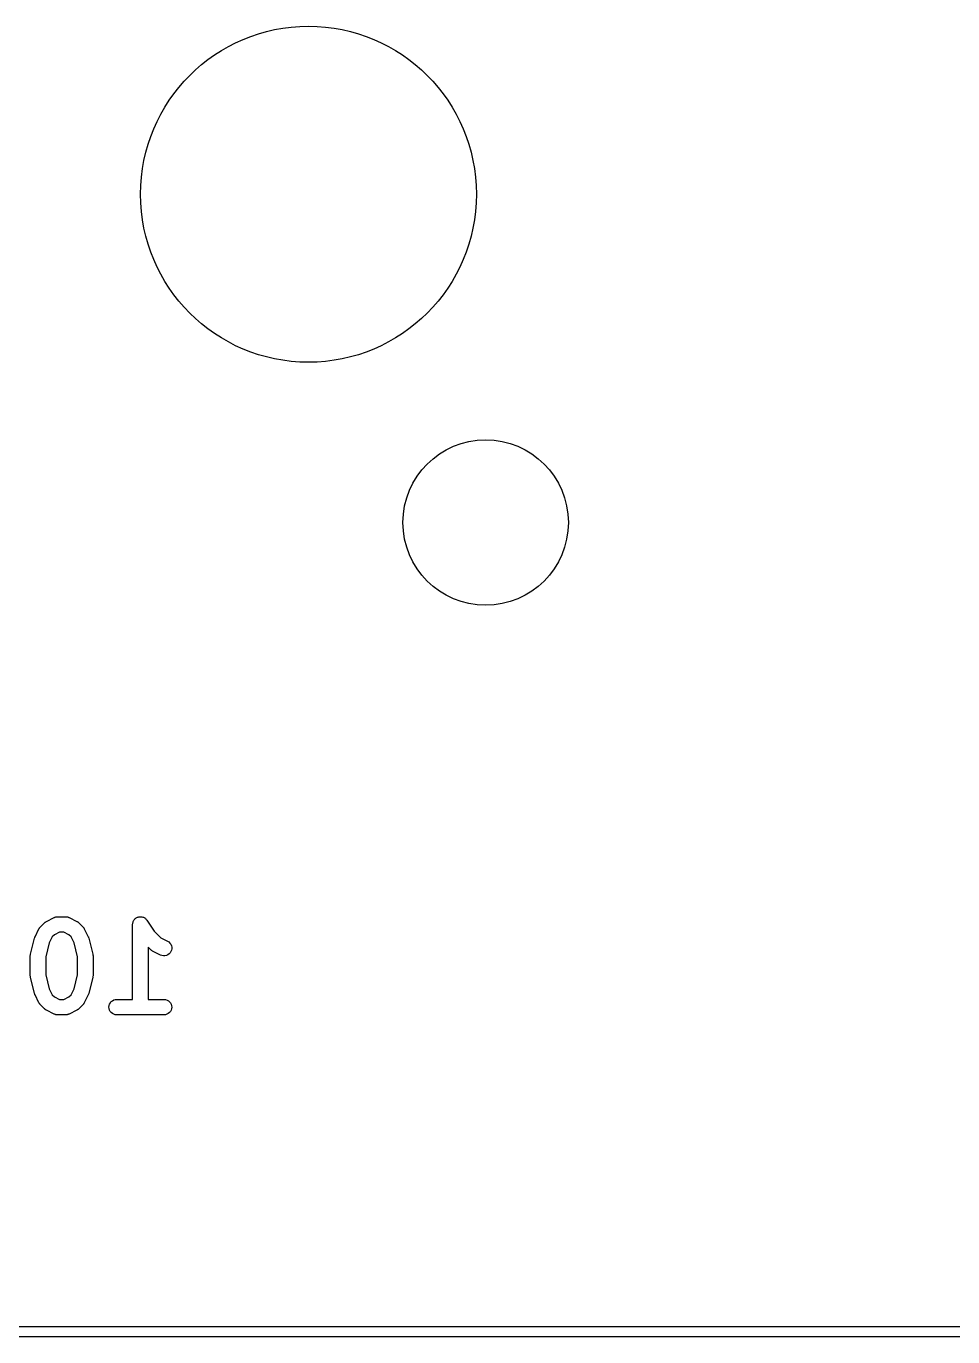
# Model space of a CAD drawing. Extents: x 4.8 to 7.88, y -6.14 to -3.94.
# Drawn here: x 7.0519 to 7.4049, y -6.1437 to -5.6447 of the extents above; entities that cross this region are included whole.
import ezdxf

# ---------------------------------------------------------------- set-up
doc = ezdxf.new("R2010")
doc.units = 0
doc.header["$MEASUREMENT"] = 0
doc.layers.add('BLACK', color=7, linetype='CONTINUOUS')

msp = doc.modelspace()

# ---------------------------------------------------------------- linework, layer by layer
at = {"layer": 'BLACK', "linetype": 'CONTINUOUS'}
for p, q in [((7.05681, -5.98833), (7.0569, -5.98819)), ((7.0569, -5.98819), (7.05698, -5.98805)), ((7.05698, -5.98805), (7.05705, -5.98795)), ((7.05705, -5.98795), (7.05712, -5.98785)), ((7.05712, -5.98785), (7.05724, -5.98773)), ((7.05724, -5.98773), (7.05734, -5.9876)), ((7.05734, -5.9876), (7.05884, -5.9861)), ((7.05884, -5.9861), (7.05887, -5.98607)), ((7.05887, -5.98607), (7.059, -5.98597)), ((7.059, -5.98597), (7.05912, -5.98585)), ((7.05912, -5.98585), (7.05923, -5.98579)), ((7.05923, -5.98579), (7.05932, -5.98571)), ((7.05932, -5.98571), (7.05947, -5.98564)), ((7.05947, -5.98564), (7.05961, -5.98555)), ((7.05961, -5.98555), (7.06261, -5.98405)), ((7.06261, -5.98405), (7.06265, -5.98403)), ((7.06265, -5.98403), (7.06273, -5.984)), ((7.06273, -5.984), (7.0628, -5.98396)), ((7.0628, -5.98396), (7.063, -5.9839)), ((7.063, -5.9839), (7.06319, -5.98383)), ((7.06319, -5.98383), (7.06327, -5.98382)), ((7.06327, -5.98382), (7.06336, -5.98379)), ((7.06336, -5.98379), (7.06356, -5.98377)), ((7.06356, -5.98377), (7.06376, -5.98374)), ((7.06376, -5.98374), (7.06384, -5.98374)), ((7.06384, -5.98374), (7.06393, -5.98374)), ((7.06393, -5.98374), (7.06693, -5.98374)), ((7.06693, -5.98374), (7.06697, -5.98374)), ((7.06697, -5.98374), (7.06706, -5.98375)), ((7.06706, -5.98375), (7.06714, -5.98374)), ((7.06714, -5.98374), (7.06734, -5.98378)), ((7.06734, -5.98378), (7.06754, -5.9838)), ((7.06754, -5.9838), (7.06763, -5.98383)), ((7.06763, -5.98383), (7.06771, -5.98384)), ((7.06771, -5.98384), (7.0679, -5.98391)), ((7.0679, -5.98391), (7.06809, -5.98398)), ((7.06809, -5.98398), (7.06817, -5.98402)), ((7.06817, -5.98402), (7.06825, -5.98405)), ((7.06825, -5.98405), (7.07125, -5.98555)), ((7.07125, -5.98555), (7.07129, -5.98557)), ((7.07129, -5.98557), (7.07143, -5.98566)), ((7.07143, -5.98566), (7.07157, -5.98574)), ((7.07157, -5.98574), (7.07167, -5.98581)), ((7.07167, -5.98581), (7.07177, -5.98588)), ((7.07177, -5.98588), (7.07189, -5.986)), ((7.07189, -5.986), (7.07202, -5.9861)), ((7.07202, -5.9861), (7.07352, -5.9876)), ((7.07352, -5.9876), (7.07355, -5.98763)), ((7.07355, -5.98763), (7.07365, -5.98776)), ((7.07365, -5.98776), (7.07376, -5.98788)), ((7.07376, -5.98788), (7.07383, -5.98798)), ((7.07383, -5.98798), (7.0739, -5.98808)), ((7.0739, -5.98808), (7.07398, -5.98823)), ((7.09247, -5.98665), (7.09251, -5.98636)), ((7.09247, -5.98669), (7.09247, -5.98665)), ((7.09247, -5.98665), (7.09247, -5.98665)), ((7.09247, -5.98665), (7.09247, -5.98665)), ((7.09247, -5.98665), (7.09247, -5.98665)), ((7.09247, -6.01523), (7.09247, -5.98669)), ((7.09251, -5.98636), (7.09254, -5.98608)), ((7.09254, -5.98608), (7.09263, -5.98577)), ((7.09254, -5.98608), (7.09254, -5.98608)), ((7.09254, -5.98608), (7.09254, -5.98608)), ((7.09263, -5.98577), (7.09271, -5.98553)), ((7.09271, -5.98553), (7.09285, -5.98527)), ((7.09271, -5.98553), (7.09271, -5.98553)), ((7.09271, -5.98553), (7.09271, -5.98553)), ((7.09285, -5.98527), (7.09299, -5.98502)), ((7.09299, -5.98502), (7.09317, -5.98481)), ((7.09299, -5.98502), (7.09299, -5.98502)), ((7.09299, -5.98502), (7.09299, -5.98502)), ((7.09317, -5.98481), (7.09336, -5.98458)), ((7.09336, -5.98458), (7.09357, -5.98441)), ((7.09336, -5.98458), (7.09336, -5.98458)), ((7.09336, -5.98458), (7.09336, -5.98458)), ((7.09357, -5.98441), (7.0938, -5.98422)), ((7.0938, -5.98422), (7.09381, -5.98422)), ((7.09381, -5.98422), (7.09406, -5.98409)), ((7.09381, -5.98422), (7.09381, -5.98422)), ((7.09406, -5.98409), (7.09432, -5.98395)), ((7.09432, -5.98395), (7.0946, -5.98387)), ((7.09432, -5.98395), (7.09432, -5.98395)), ((7.09432, -5.98395), (7.09432, -5.98395)), ((7.0946, -5.98387), (7.09487, -5.98379)), ((7.09487, -5.98379), (7.09515, -5.98376)), ((7.09487, -5.98379), (7.09487, -5.98379)), ((7.09487, -5.98379), (7.09487, -5.98379)), ((7.09515, -5.98376), (7.09544, -5.98374)), ((7.09544, -5.98374), (7.09545, -5.98374)), ((7.09544, -5.98374), (7.09544, -5.98374)), ((7.09545, -5.98374), (7.09572, -5.98377)), ((7.09572, -5.98377), (7.09601, -5.9838)), ((7.09601, -5.9838), (7.09602, -5.9838)), ((7.09602, -5.9838), (7.09602, -5.9838)), ((7.09602, -5.9838), (7.0963, -5.98388)), ((7.0963, -5.98388), (7.09657, -5.98397)), ((7.09657, -5.98397), (7.09657, -5.98397)), ((7.09657, -5.98397), (7.09657, -5.98397)), ((7.09657, -5.98397), (7.09682, -5.9841)), ((7.09682, -5.9841), (7.09707, -5.98424)), ((7.09707, -5.98424), (7.09707, -5.98424)), ((7.09707, -5.98424), (7.09708, -5.98424)), ((7.09708, -5.98424), (7.09729, -5.98442)), ((7.09729, -5.98442), (7.09752, -5.98461)), ((7.09752, -5.98461), (7.09752, -5.98461)), ((7.09752, -5.98461), (7.09752, -5.98461)), ((7.09752, -5.98461), (7.09769, -5.98482)), ((7.09769, -5.98482), (7.09788, -5.98505)), ((7.09788, -5.98505), (7.10072, -5.98931)), ((7.05357, -5.99797), (7.05507, -5.99197)), ((7.05507, -5.99197), (7.05508, -5.99193)), ((7.05508, -5.99191), (7.05518, -5.99165)), ((7.05508, -5.99192), (7.05508, -5.99191)), ((7.05508, -5.99193), (7.05508, -5.99192)), ((7.05518, -5.99165), (7.05528, -5.99139)), ((7.05528, -5.99138), (7.05529, -5.99137)), ((7.05528, -5.99139), (7.05528, -5.99138)), ((7.05529, -5.99137), (7.05679, -5.98837)), ((7.05679, -5.98837), (7.05681, -5.98833)), ((7.06186, -5.99144), (7.06072, -5.99372)), ((7.06268, -5.99062), (7.06186, -5.99144)), ((7.06463, -5.98964), (7.06268, -5.99062)), ((7.06623, -5.98964), (7.06463, -5.98964)), ((7.06818, -5.99062), (7.06623, -5.98964)), ((7.069, -5.99144), (7.06818, -5.99062)), ((7.07014, -5.99372), (7.069, -5.99144)), ((7.07398, -5.98823), (7.07407, -5.98837)), ((7.07407, -5.98837), (7.07557, -5.99137)), ((7.07557, -5.99137), (7.07559, -5.9914)), ((7.07559, -5.9914), (7.07559, -5.99142)), ((7.07559, -5.99142), (7.0756, -5.99143)), ((7.0756, -5.99143), (7.07569, -5.99169)), ((7.07569, -5.99169), (7.07579, -5.99195)), ((7.07579, -5.99195), (7.07579, -5.99196)), ((7.07579, -5.99196), (7.07579, -5.99197)), ((7.07579, -5.99197), (7.07729, -5.99797)), ((7.10072, -5.98931), (7.10317, -5.99176)), ((7.10317, -5.99176), (7.10574, -5.99305)), ((7.10574, -5.99305), (7.10578, -5.99307)), ((7.10578, -5.99307), (7.10627, -5.99338)), ((7.05352, -5.99831), (7.05354, -5.99807)), ((7.05354, -5.99807), (7.05356, -5.99802)), ((7.05356, -5.99802), (7.05357, -5.99797)), ((7.06072, -5.99372), (7.05938, -5.99905)), ((7.07148, -5.99905), (7.07014, -5.99372)), ((7.07729, -5.99797), (7.0773, -5.99801)), ((7.0773, -5.99801), (7.07731, -5.99806)), ((7.07731, -5.99806), (7.07732, -5.99811)), ((7.07732, -5.99811), (7.07735, -5.99835)), ((7.09934, -5.99628), (7.09838, -5.99532)), ((7.09838, -5.99532), (7.09838, -6.01523)), ((7.09947, -5.99638), (7.09934, -5.99628)), ((7.09958, -5.9965), (7.09947, -5.99638)), ((7.09969, -5.99656), (7.09958, -5.9965)), ((7.09978, -5.99664), (7.09969, -5.99656)), ((7.09993, -5.99672), (7.09978, -5.99664)), ((7.10007, -5.99681), (7.09993, -5.99672)), ((7.1001, -5.99683), (7.10007, -5.99681)), ((7.1031, -5.99833), (7.1001, -5.99683)), ((7.10635, -5.99793), (7.10588, -5.99826)), ((7.10627, -5.99338), (7.10668, -5.99378)), ((7.10675, -5.99751), (7.10635, -5.99793)), ((7.10668, -5.99378), (7.10701, -5.99425)), ((7.10706, -5.99703), (7.10675, -5.99751)), ((7.10701, -5.99425), (7.10724, -5.99478)), ((7.10727, -5.99649), (7.10706, -5.99703)), ((7.10724, -5.99478), (7.10736, -5.99535)), ((7.10737, -5.99592), (7.10727, -5.99649)), ((7.10736, -5.99535), (7.10737, -5.99592)), ((7.05348, -5.99854), (7.05352, -5.99831)), ((7.05348, -5.99859), (7.05348, -5.99854)), ((7.05348, -5.99865), (7.05348, -5.99859)), ((7.05348, -5.99869), (7.05348, -5.99865)), ((7.05348, -6.00619), (7.05348, -5.99869)), ((7.05938, -5.99905), (7.05938, -6.00582)), ((7.07148, -6.00582), (7.07148, -5.99905)), ((7.07735, -5.99835), (7.07738, -5.99858)), ((7.07738, -5.99858), (7.07738, -5.99864)), ((7.07738, -5.99864), (7.07738, -5.99869)), ((7.07738, -5.99869), (7.07738, -6.00619)), ((7.10364, -5.99854), (7.1031, -5.99833)), ((7.10421, -5.99863), (7.10364, -5.99854)), ((7.10479, -5.99862), (7.10421, -5.99863)), ((7.10535, -5.99849), (7.10479, -5.99862)), ((7.10588, -5.99826), (7.10535, -5.99849)), ((7.05348, -6.00624), (7.05348, -6.00619)), ((7.05348, -6.00629), (7.05348, -6.00624)), ((7.05351, -6.00652), (7.05348, -6.00629)), ((7.05353, -6.00676), (7.05351, -6.00652)), ((7.05355, -6.00681), (7.05353, -6.00676)), ((7.05356, -6.00686), (7.05355, -6.00681)), ((7.05357, -6.0069), (7.05356, -6.00686)), ((7.05507, -6.0129), (7.05357, -6.0069)), ((7.05938, -6.00582), (7.06072, -6.01116)), ((7.07014, -6.01116), (7.07148, -6.00582)), ((7.07729, -6.0069), (7.07579, -6.0129)), ((7.0773, -6.00685), (7.07729, -6.0069)), ((7.07732, -6.0068), (7.0773, -6.00685)), ((7.07734, -6.00657), (7.07732, -6.0068)), ((7.07738, -6.00633), (7.07734, -6.00657)), ((7.07738, -6.00623), (7.07737, -6.00628)), ((7.07737, -6.00628), (7.07738, -6.00633)), ((7.07738, -6.00619), (7.07738, -6.00623)), ((7.05507, -6.01291), (7.05507, -6.0129)), ((7.05507, -6.01293), (7.05507, -6.01291)), ((7.05517, -6.01319), (7.05507, -6.01293)), ((7.06072, -6.01116), (7.06186, -6.01344)), ((7.069, -6.01344), (7.07014, -6.01116)), ((7.07578, -6.01297), (7.07568, -6.01322)), ((7.07579, -6.0129), (7.07578, -6.01294)), ((7.07578, -6.01294), (7.07578, -6.01295)), ((7.07578, -6.01295), (7.07578, -6.01297)), ((7.05526, -6.01344), (7.05517, -6.01319)), ((7.05527, -6.01346), (7.05526, -6.01344)), ((7.05527, -6.01347), (7.05527, -6.01346)), ((7.05529, -6.01351), (7.05527, -6.01347)), ((7.05679, -6.01651), (7.05529, -6.01351)), ((7.05688, -6.01665), (7.05679, -6.01651)), ((7.05695, -6.01679), (7.05688, -6.01665)), ((7.05703, -6.01689), (7.05695, -6.01679)), ((7.0571, -6.01699), (7.05703, -6.01689)), ((7.05721, -6.01711), (7.0571, -6.01699)), ((7.05731, -6.01724), (7.05721, -6.01711)), ((7.05734, -6.01727), (7.05731, -6.01724)), ((7.05884, -6.01877), (7.05734, -6.01727)), ((7.06186, -6.01344), (7.06268, -6.01426)), ((7.06268, -6.01426), (7.06463, -6.01523)), ((7.06463, -6.01523), (7.06623, -6.01523)), ((7.06623, -6.01523), (7.06818, -6.01426)), ((7.06818, -6.01426), (7.069, -6.01344)), ((7.07352, -6.01727), (7.07202, -6.01877)), ((7.07362, -6.01715), (7.07352, -6.01727)), ((7.07374, -6.01703), (7.07362, -6.01715)), ((7.0738, -6.01692), (7.07374, -6.01703)), ((7.07388, -6.01683), (7.0738, -6.01692)), ((7.07396, -6.01668), (7.07388, -6.01683)), ((7.07405, -6.01654), (7.07396, -6.01668)), ((7.07407, -6.01651), (7.07405, -6.01654)), ((7.07557, -6.01351), (7.07407, -6.01651)), ((7.07558, -6.01348), (7.07557, -6.01349)), ((7.07557, -6.01349), (7.07557, -6.01351)), ((7.07568, -6.01322), (7.07558, -6.01348)), ((7.08347, -6.01816), (7.08353, -6.01759)), ((7.08353, -6.01759), (7.0837, -6.01704)), ((7.0837, -6.01704), (7.08398, -6.01653)), ((7.08398, -6.01653), (7.08435, -6.01609)), ((7.08435, -6.01609), (7.08479, -6.01573)), ((7.08479, -6.01573), (7.0853, -6.01546)), ((7.0853, -6.01546), (7.08585, -6.01529)), ((7.08585, -6.01529), (7.08643, -6.01523)), ((7.08643, -6.01523), (7.09247, -6.01523)), ((7.09838, -6.01523), (7.10442, -6.01523)), ((7.10442, -6.01523), (7.10447, -6.01523)), ((7.10447, -6.01523), (7.10504, -6.0153)), ((7.10504, -6.0153), (7.10559, -6.01547)), ((7.10559, -6.01547), (7.10609, -6.01575)), ((7.10609, -6.01575), (7.10653, -6.01612)), ((7.10653, -6.01612), (7.1069, -6.01657)), ((7.1069, -6.01657), (7.10716, -6.01708)), ((7.10716, -6.01708), (7.10732, -6.01763)), ((7.10732, -6.01763), (7.10738, -6.01821)), ((7.05897, -6.01888), (7.05884, -6.01877)), ((7.05909, -6.01899), (7.05897, -6.01888)), ((7.05919, -6.01906), (7.05909, -6.01899)), ((7.05929, -6.01914), (7.05919, -6.01906)), ((7.05943, -6.01922), (7.05929, -6.01914)), ((7.05957, -6.01931), (7.05943, -6.01922)), ((7.05961, -6.01933), (7.05957, -6.01931)), ((7.06261, -6.02083), (7.05961, -6.01933)), ((7.06269, -6.02086), (7.06261, -6.02083)), ((7.06277, -6.0209), (7.06269, -6.02086)), ((7.06296, -6.02096), (7.06277, -6.0209)), ((7.06315, -6.02103), (7.06296, -6.02096)), ((7.06323, -6.02105), (7.06315, -6.02103)), ((7.06332, -6.02107), (7.06323, -6.02105)), ((7.06352, -6.0211), (7.06332, -6.02107)), ((7.06372, -6.02113), (7.06352, -6.0211)), ((7.0638, -6.02113), (7.06372, -6.02113)), ((7.06389, -6.02114), (7.0638, -6.02113)), ((7.06393, -6.02114), (7.06389, -6.02114)), ((7.06693, -6.02114), (7.06393, -6.02114)), ((7.06702, -6.02113), (7.06693, -6.02114)), ((7.0671, -6.02113), (7.06702, -6.02113)), ((7.0673, -6.0211), (7.0671, -6.02113)), ((7.0675, -6.02108), (7.0673, -6.0211)), ((7.06759, -6.02106), (7.0675, -6.02108)), ((7.06767, -6.02104), (7.06759, -6.02106)), ((7.06786, -6.02097), (7.06767, -6.02104)), ((7.06805, -6.02092), (7.06786, -6.02097)), ((7.06813, -6.02087), (7.06805, -6.02092)), ((7.06821, -6.02084), (7.06813, -6.02087)), ((7.06825, -6.02083), (7.06821, -6.02084)), ((7.07125, -6.01933), (7.06825, -6.02083)), ((7.07139, -6.01924), (7.07125, -6.01933)), ((7.07154, -6.01916), (7.07139, -6.01924)), ((7.07163, -6.01909), (7.07154, -6.01916)), ((7.07174, -6.01902), (7.07163, -6.01909)), ((7.07186, -6.01891), (7.07174, -6.01902)), ((7.07199, -6.0188), (7.07186, -6.01891)), ((7.07202, -6.01877), (7.07199, -6.0188)), ((7.08353, -6.01874), (7.08347, -6.01816)), ((7.08369, -6.01929), (7.08353, -6.01874)), ((7.08396, -6.0198), (7.08369, -6.01929)), ((7.08432, -6.02025), (7.08396, -6.0198)), ((7.08476, -6.02062), (7.08432, -6.02025)), ((7.08526, -6.0209), (7.08476, -6.02062)), ((7.08581, -6.02107), (7.08526, -6.0209)), ((7.08639, -6.02114), (7.08581, -6.02107)), ((7.08643, -6.02114), (7.08639, -6.02114)), ((7.10442, -6.02114), (7.08643, -6.02114)), ((7.105, -6.02108), (7.10442, -6.02114)), ((7.10555, -6.02092), (7.105, -6.02108)), ((7.10606, -6.02064), (7.10555, -6.02092)), ((7.10651, -6.02028), (7.10606, -6.02064)), ((7.10687, -6.01984), (7.10651, -6.02028)), ((7.10715, -6.01933), (7.10687, -6.01984)), ((7.10732, -6.01878), (7.10715, -6.01933)), ((7.10738, -6.01821), (7.10732, -6.01878)), ((4.80512, -6.13976), (7.75394, -6.13976)), ((7.75581, -6.1437), (4.80325, -6.1437))]:
    msp.add_line(p, q, dxfattribs=at)
at = {"layer": 'BLACK'}
for centre, radius in [((7.15945, -5.70866), 0.06398), ((7.15945, -5.70866), 0.06398), ((7.22695, -5.83366), 0.0315), ((7.22695, -5.83366), 0.0315)]:
    msp.add_circle(centre, radius, dxfattribs=at)

doc.saveas('drawing.dxf')
